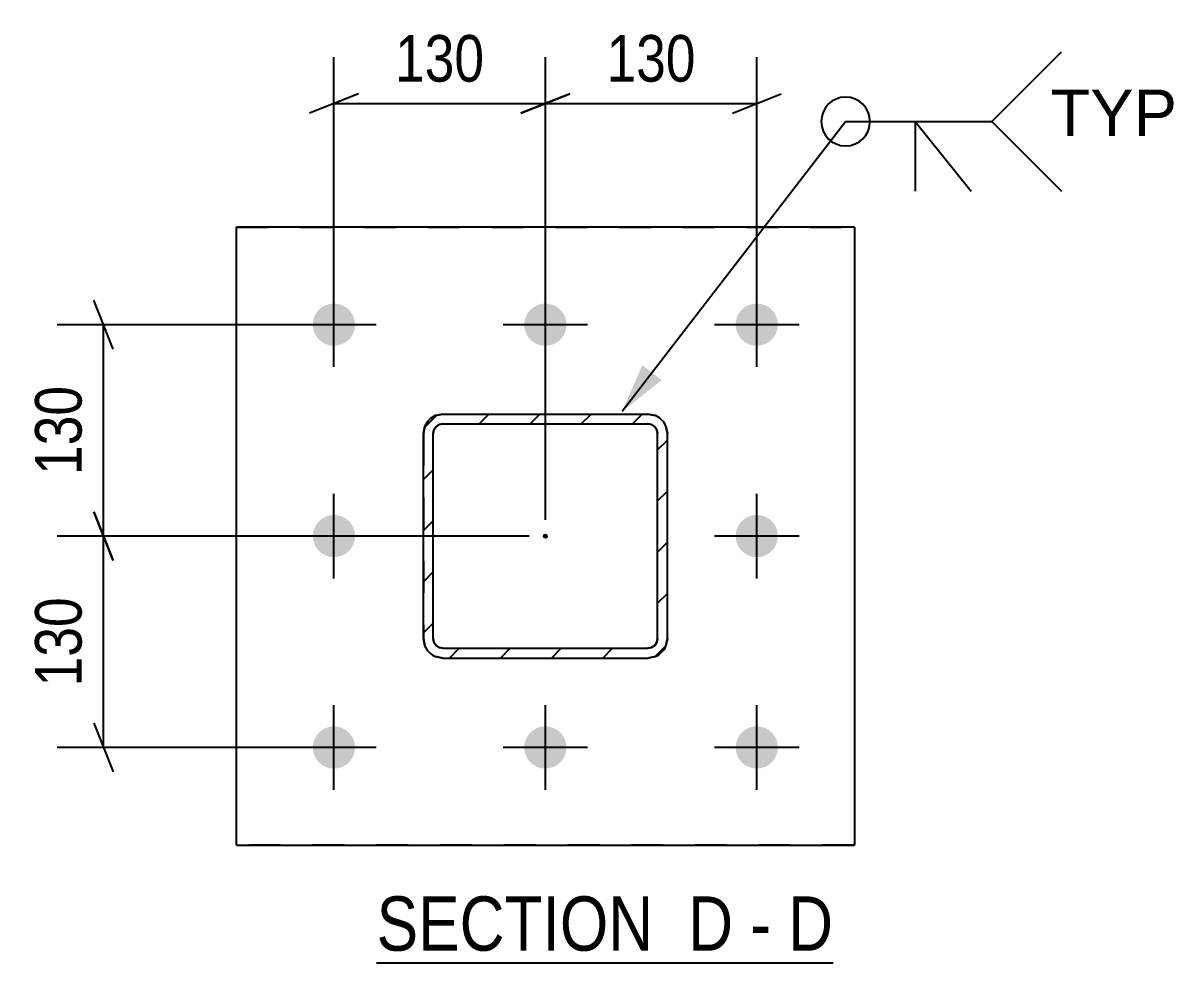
# Model space of a CAD drawing. Header units: millimetres. Extents: x 0 to 1189, y 0 to 841.
# Drawn here: x 126.9 to 197.8, y 206.5 to 264.3 of the extents above; entities that cross this region are included whole.
import ezdxf

# ---------------------------------------------------------------- set-up
doc = ezdxf.new("R2010")
doc.units = ezdxf.units.MM
doc.linetypes.add('DXK_LINE_DOT2', pattern=[3.9198, 1.9599, -1.9599])
doc.linetypes.add('DXK_LINE_DOT3', pattern=[5.9187, 2.979, -0.9799, 0.9799, -0.9799])
doc.styles.add('Arial', font='ARIAL.TTF', dxfattribs={"height": 0.2})
doc.styles.add('Arial Narrow', font='ARIALN.TTF', dxfattribs={"height": 0.2})

# ---------------------------------------------------------------- blocks, each defined once
blk = doc.blocks.new('Unknown-570348649-15 - 54595')
at = {"color": 6, "linetype": 'Continuous'}
blk.add_line((148.636, 206.468), (176.707, 206.468), dxfattribs=at)
at = {"color": 0, "linetype": 'Continuous'}
for points in [[(166.745, 207.218), (166.745, 210.718), (148.636, 210.718), (148.636, 207.218)], [(170.563, 207.218), (170.563, 210.718), (167.795, 210.718), (167.795, 207.218)], [(172.888, 207.218), (172.888, 210.718), (171.613, 210.718), (171.613, 207.218)], [(176.707, 207.218), (176.707, 210.718), (173.938, 210.718), (173.938, 207.218)]]:
    blk.add_wipeout(points, dxfattribs=at)
at = {"color": 7, "linetype": 'Continuous', "style": 'Arial Narrow'}
for s, height, p in [('SECTION ', 3.3405, (148.636, 207.218)), ('D', 3.34, (167.795, 207.218)), ('D', 3.34, (173.938, 207.218)), ('-', 3.34, (171.613, 207.218))]:
    blk.add_text(s, height=height, dxfattribs=at).set_placement(p)
blk = doc.blocks.new('Part-570348649-54611 - 54595')
at = {"linetype": 'Continuous'}
h = blk.add_hatch(dxfattribs=at)
h.set_pattern_fill('', scale=0.7, style=0, pattern_type=0)
h.set_pattern_definition([(45, (165.7709, 225.3102), (-1.57154, 1.57154), [])])
h.paths.add_polyline_path([(165.312, 225.219), (165.771, 225.31), (166.16, 225.57), (166.42, 225.96), (166.512, 226.419), (166.512, 239.019), (166.42, 239.478), (166.16, 239.867), (165.771, 240.128), (165.312, 240.219), (152.712, 240.219), (152.252, 240.128), (151.863, 239.867), (151.603, 239.478), (151.512, 239.019), (151.512, 226.419), (151.603, 225.96), (151.863, 225.57), (152.252, 225.31), (152.712, 225.219)])
h.paths.add_polyline_path([(152.712, 225.819), (152.482, 225.865), (152.287, 225.995), (152.157, 226.189), (152.112, 226.419), (152.112, 239.019), (152.157, 239.248), (152.287, 239.443), (152.482, 239.573), (152.712, 239.619), (165.312, 239.619), (165.541, 239.573), (165.736, 239.443), (165.866, 239.248), (165.912, 239.019), (165.912, 226.419), (165.866, 226.189), (165.736, 225.995), (165.541, 225.865), (165.312, 225.819)])
blk.add_hatch(color=246, dxfattribs=at).paths.add_polyline_path([(159.012, 232.618, -1), (159.012, 232.818, -1)])
at = {"color": 2, "linetype": 'Continuous'}
for p, q in [((152.712, 240.219), (152.252, 240.128)), ((152.712, 240.219), (152.712, 240.218)), ((152.712, 240.219), (165.312, 240.219)), ((165.312, 240.219), (165.312, 240.218)), ((165.771, 240.128), (165.312, 240.219)), ((151.603, 239.478), (151.512, 239.019)), ((152.112, 239.019), (152.157, 239.248)), ((152.157, 239.248), (152.287, 239.443)), ((152.287, 239.443), (152.482, 239.573)), ((152.482, 239.573), (152.712, 239.619)), ((152.712, 239.619), (152.712, 239.618)), ((152.712, 239.619), (165.312, 239.619)), ((165.312, 239.619), (165.312, 239.618)), ((165.312, 239.619), (165.541, 239.573)), ((165.541, 239.573), (165.736, 239.443)), ((165.736, 239.443), (165.866, 239.248)), ((165.866, 239.248), (165.912, 239.019)), ((166.512, 239.019), (166.42, 239.478)), ((151.512, 239.019), (151.512, 239.018)), ((151.512, 226.419), (151.512, 239.019)), ((152.112, 239.019), (152.112, 239.018)), ((152.112, 226.419), (152.112, 239.019)), ((165.912, 239.019), (165.912, 239.018)), ((165.912, 226.419), (165.912, 239.019)), ((166.512, 239.018), (166.512, 239.019)), ((166.512, 226.419), (166.512, 239.019)), ((151.512, 226.418), (151.512, 226.419)), ((151.512, 226.419), (151.603, 225.96)), ((152.112, 226.419), (152.112, 226.418)), ((152.157, 226.189), (152.112, 226.419)), ((165.912, 226.419), (165.866, 226.189)), ((165.912, 226.419), (165.912, 226.418)), ((166.42, 225.96), (166.512, 226.419)), ((166.512, 226.418), (166.512, 226.419)), ((152.287, 225.995), (152.157, 226.189)), ((152.482, 225.865), (152.287, 225.995)), ((152.712, 225.819), (152.482, 225.865)), ((152.712, 225.819), (152.712, 225.818)), ((152.712, 225.819), (165.312, 225.819)), ((165.541, 225.865), (165.312, 225.819)), ((165.312, 225.819), (165.312, 225.818)), ((165.736, 225.995), (165.541, 225.865)), ((165.866, 226.189), (165.736, 225.995)), ((152.252, 225.31), (152.712, 225.219)), ((152.712, 225.219), (152.712, 225.218)), ((152.712, 225.219), (165.312, 225.219)), ((165.312, 225.219), (165.771, 225.31)), ((165.312, 225.219), (165.312, 225.218))]:
    blk.add_line(p, q, dxfattribs=at)
at = {"color": 7, "linetype": 'DXK_LINE_DOT2'}
for p, q in [((152.252, 240.127), (152.712, 240.218)), ((152.712, 240.218), (165.312, 240.218)), ((165.312, 240.218), (165.771, 240.127)), ((151.512, 239.018), (151.603, 239.477)), ((152.157, 239.248), (152.112, 239.018)), ((152.287, 239.442), (152.157, 239.248)), ((152.482, 239.572), (152.287, 239.442)), ((152.712, 239.618), (152.482, 239.572)), ((152.712, 239.618), (165.312, 239.618)), ((165.541, 239.572), (165.312, 239.618)), ((165.736, 239.442), (165.541, 239.572)), ((165.866, 239.248), (165.736, 239.442)), ((165.912, 239.018), (165.866, 239.248)), ((166.42, 239.477), (166.512, 239.018)), ((151.512, 239.018), (151.512, 226.419)), ((152.112, 226.418), (152.112, 239.018)), ((165.912, 226.418), (165.912, 239.018)), ((166.512, 226.419), (166.512, 239.018)), ((151.603, 225.959), (151.512, 226.418)), ((152.112, 226.418), (152.157, 226.188)), ((165.866, 226.188), (165.912, 226.418)), ((166.512, 226.418), (166.42, 225.959)), ((152.157, 226.188), (152.287, 225.994)), ((152.287, 225.994), (152.482, 225.864)), ((152.482, 225.864), (152.712, 225.818)), ((152.712, 225.818), (165.312, 225.818)), ((165.312, 225.818), (165.541, 225.864)), ((165.541, 225.864), (165.736, 225.994)), ((165.736, 225.994), (165.866, 226.188)), ((152.707, 225.219), (152.252, 225.309)), ((152.712, 225.218), (152.707, 225.219)), ((152.712, 225.218), (165.312, 225.218)), ((165.769, 225.309), (165.312, 225.218)), ((165.771, 225.309), (165.769, 225.309))]:
    blk.add_line(p, q, dxfattribs=at)
at = {"color": 7, "linetype": 'DXK_LINE_DOT3'}
blk.add_line((159.012, 232.717), (159.012, 232.719), dxfattribs=at)
at = {"color": 246, "linetype": 'DXK_LINE_DOT2'}
blk.add_line((159.012, 232.717), (159.012, 232.719), dxfattribs=at)
at = {"color": 246, "linetype": 'Continuous'}
blk.add_circle((159.012, 232.718), 0.1, dxfattribs=at)
at = {"color": 2, "linetype": 'Continuous'}
for centre, start, end in [((152.712, 239.019), 112.5, 157.5), ((165.312, 239.019), 22.5, 67.5), ((152.712, 226.419), 202.5, 247.5), ((165.312, 226.419), 292.5, 337.5)]:
    blk.add_arc(centre, 1.2, start, end, dxfattribs=at)
at = {"color": 7, "linetype": 'DXK_LINE_DOT2'}
for centre, start, end in [((152.712, 239.018), 112.5, 157.5), ((165.312, 239.018), 22.5, 67.5), ((152.712, 226.418), 202.5, 247.5), ((165.312, 226.418), 292.5, 337.5)]:
    blk.add_arc(centre, 1.2, start, end, dxfattribs=at)
blk = doc.blocks.new('Part-570348649-54615 - 54595')
at = {"color": 2, "linetype": 'Continuous'}
for p, q in [((178.012, 251.718), (140.012, 251.718)), ((140.012, 251.718), (140.012, 251.718)), ((140.012, 213.718), (140.012, 251.718)), ((178.012, 251.718), (178.012, 251.718)), ((178.012, 251.718), (178.012, 213.718)), ((140.012, 213.718), (178.012, 213.718))]:
    blk.add_line(p, q, dxfattribs=at)
at = {"color": 7, "linetype": 'DXK_LINE_DOT2'}
for p, q in [((140.012, 251.718), (178.012, 251.718)), ((178.012, 213.718), (140.012, 213.718))]:
    blk.add_line(p, q, dxfattribs=at)
blk = doc.blocks.new('Bolt-570348649-54782 - 54595')
at = {"linetype": 'Continuous'}
for points in [[(146.012, 244.418), (145.741, 244.446), (145.483, 244.53), (145.248, 244.666), (145.046, 244.848), (144.886, 245.068), (144.775, 245.316), (144.719, 245.582), (144.719, 245.854), (144.775, 246.12), (144.886, 246.368), (145.046, 246.588), (145.248, 246.77), (145.483, 246.906), (145.741, 246.989), (146.012, 247.018), (146.282, 246.989), (146.54, 246.906), (146.776, 246.77), (146.978, 246.588), (147.137, 246.368), (147.248, 246.12), (147.305, 245.854), (147.305, 245.582), (147.248, 245.316), (147.137, 245.068), (146.978, 244.848), (146.776, 244.666), (146.54, 244.53), (146.282, 244.446)], [(159.012, 244.418), (158.741, 244.446), (158.483, 244.53), (158.248, 244.666), (158.046, 244.848), (157.886, 245.068), (157.775, 245.316), (157.719, 245.582), (157.719, 245.854), (157.775, 246.12), (157.886, 246.368), (158.046, 246.588), (158.248, 246.77), (158.483, 246.906), (158.741, 246.989), (159.012, 247.018), (159.282, 246.989), (159.54, 246.906), (159.776, 246.77), (159.978, 246.588), (160.137, 246.368), (160.248, 246.12), (160.305, 245.854), (160.305, 245.582), (160.248, 245.316), (160.137, 245.068), (159.978, 244.848), (159.776, 244.666), (159.54, 244.53), (159.282, 244.446)], [(172.012, 244.418), (171.741, 244.446), (171.483, 244.53), (171.248, 244.666), (171.046, 244.848), (170.886, 245.068), (170.775, 245.316), (170.719, 245.582), (170.719, 245.854), (170.775, 246.12), (170.886, 246.368), (171.046, 246.588), (171.248, 246.77), (171.483, 246.906), (171.741, 246.989), (172.012, 247.018), (172.282, 246.989), (172.54, 246.906), (172.776, 246.77), (172.978, 246.588), (173.137, 246.368), (173.248, 246.12), (173.305, 245.854), (173.305, 245.582), (173.248, 245.316), (173.137, 245.068), (172.978, 244.848), (172.776, 244.666), (172.54, 244.53), (172.282, 244.446)], [(146.012, 231.418), (145.741, 231.446), (145.483, 231.53), (145.248, 231.666), (145.046, 231.848), (144.886, 232.068), (144.775, 232.316), (144.719, 232.582), (144.719, 232.854), (144.775, 233.12), (144.886, 233.368), (145.046, 233.588), (145.248, 233.77), (145.483, 233.906), (145.741, 233.989), (146.012, 234.018), (146.282, 233.989), (146.54, 233.906), (146.776, 233.77), (146.978, 233.588), (147.137, 233.368), (147.248, 233.12), (147.305, 232.854), (147.305, 232.582), (147.248, 232.316), (147.137, 232.068), (146.978, 231.848), (146.776, 231.666), (146.54, 231.53), (146.282, 231.446)], [(172.012, 231.418), (171.741, 231.446), (171.483, 231.53), (171.248, 231.666), (171.046, 231.848), (170.886, 232.068), (170.775, 232.316), (170.719, 232.582), (170.719, 232.854), (170.775, 233.12), (170.886, 233.368), (171.046, 233.588), (171.248, 233.77), (171.483, 233.906), (171.741, 233.989), (172.012, 234.018), (172.282, 233.989), (172.54, 233.906), (172.776, 233.77), (172.978, 233.588), (173.137, 233.368), (173.248, 233.12), (173.305, 232.854), (173.305, 232.582), (173.248, 232.316), (173.137, 232.068), (172.978, 231.848), (172.776, 231.666), (172.54, 231.53), (172.282, 231.446)], [(146.012, 218.418), (145.741, 218.446), (145.483, 218.53), (145.248, 218.666), (145.046, 218.848), (144.886, 219.068), (144.775, 219.316), (144.719, 219.582), (144.719, 219.854), (144.775, 220.12), (144.886, 220.368), (145.046, 220.588), (145.248, 220.77), (145.483, 220.906), (145.741, 220.989), (146.012, 221.018), (146.282, 220.989), (146.54, 220.906), (146.776, 220.77), (146.978, 220.588), (147.137, 220.368), (147.248, 220.12), (147.305, 219.854), (147.305, 219.582), (147.248, 219.316), (147.137, 219.068), (146.978, 218.848), (146.776, 218.666), (146.54, 218.53), (146.282, 218.446)], [(159.012, 218.418), (158.741, 218.446), (158.483, 218.53), (158.248, 218.666), (158.046, 218.848), (157.886, 219.068), (157.775, 219.316), (157.719, 219.582), (157.719, 219.854), (157.775, 220.12), (157.886, 220.368), (158.046, 220.588), (158.248, 220.77), (158.483, 220.906), (158.741, 220.989), (159.012, 221.018), (159.282, 220.989), (159.54, 220.906), (159.776, 220.77), (159.978, 220.588), (160.137, 220.368), (160.248, 220.12), (160.305, 219.854), (160.305, 219.582), (160.248, 219.316), (160.137, 219.068), (159.978, 218.848), (159.776, 218.666), (159.54, 218.53), (159.282, 218.446)], [(172.012, 218.418), (171.741, 218.446), (171.483, 218.53), (171.248, 218.666), (171.046, 218.848), (170.886, 219.068), (170.775, 219.316), (170.719, 219.582), (170.719, 219.854), (170.775, 220.12), (170.886, 220.368), (171.046, 220.588), (171.248, 220.77), (171.483, 220.906), (171.741, 220.989), (172.012, 221.018), (172.282, 220.989), (172.54, 220.906), (172.776, 220.77), (172.978, 220.588), (173.137, 220.368), (173.248, 220.12), (173.305, 219.854), (173.305, 219.582), (173.248, 219.316), (173.137, 219.068), (172.978, 218.848), (172.776, 218.666), (172.54, 218.53), (172.282, 218.446)]]:
    blk.add_hatch(color=1, dxfattribs=at).paths.add_polyline_path(points)
at = {"color": 1, "linetype": 'Continuous'}
for p, q in [((146.012, 243.118), (146.012, 248.318)), ((159.012, 243.118), (159.012, 248.318)), ((172.012, 243.118), (172.012, 248.318)), ((148.612, 245.718), (143.412, 245.718)), ((161.612, 245.718), (156.412, 245.718)), ((174.612, 245.718), (169.412, 245.718)), ((146.012, 230.118), (146.012, 235.318)), ((172.012, 230.118), (172.012, 235.318)), ((148.612, 232.718), (143.412, 232.718)), ((174.612, 232.718), (169.412, 232.718)), ((146.012, 217.118), (146.012, 222.318)), ((159.012, 217.118), (159.012, 222.318)), ((172.012, 217.118), (172.012, 222.318)), ((148.612, 219.718), (143.412, 219.718)), ((161.612, 219.718), (156.412, 219.718)), ((174.612, 219.718), (169.412, 219.718))]:
    blk.add_line(p, q, dxfattribs=at)
blk = doc.blocks.new('StraightDimension-570348649-58596 - 54595')
at = {"color": 7, "linetype": 'Continuous'}
for p, q in [((159.012, 233.718), (159.012, 262.165)), ((172.012, 246.718), (172.012, 262.165)), ((160.512, 259.915), (157.512, 258.715)), ((170.512, 258.715), (173.512, 259.915)), ((159.012, 259.315), (172.012, 259.315))]:
    blk.add_line(p, q, dxfattribs=at)
at = {"color": 0}
blk.add_wipeout([(168.854, 260.065), (168.854, 264.265), (162.169, 264.265), (162.169, 260.065)], dxfattribs=at)
at = {"color": 3, "style": 'Arial Narrow'}
blk.add_text('130', height=2.8633, dxfattribs=at).set_placement((162.769, 260.665))
blk = doc.blocks.new('StraightDimension-570348649-58597 - 54595')
at = {"color": 7, "linetype": 'Continuous'}
for p, q in [((146.012, 246.718), (146.012, 262.165)), ((159.012, 233.718), (159.012, 262.165)), ((147.512, 259.915), (144.512, 258.715)), ((157.512, 258.715), (160.512, 259.915)), ((146.012, 259.315), (159.012, 259.315))]:
    blk.add_line(p, q, dxfattribs=at)
at = {"color": 0}
blk.add_wipeout([(155.854, 260.065), (155.854, 264.265), (149.169, 264.265), (149.169, 260.065)], dxfattribs=at)
at = {"color": 3, "style": 'Arial Narrow'}
blk.add_text('130', height=2.8633, dxfattribs=at).set_placement((149.769, 260.665))
blk = doc.blocks.new('StraightDimension-570348649-58613 - 54595')
at = {"color": 7, "linetype": 'Continuous'}
for p, q in [((132.444, 244.218), (131.244, 247.218)), ((145.012, 245.718), (128.994, 245.718)), ((131.844, 232.718), (131.844, 245.718)), ((131.244, 234.218), (132.444, 231.218)), ((158.012, 232.718), (128.994, 232.718))]:
    blk.add_line(p, q, dxfattribs=at)
at = {"color": 0}
blk.add_wipeout([(131.094, 242.56), (126.894, 242.56), (126.894, 235.876), (131.094, 235.876)], dxfattribs=at)
at = {"color": 3, "style": 'Arial Narrow'}
blk.add_text('130', height=2.8633, rotation=90.00021, dxfattribs=at).set_placement((130.494, 236.476))
blk = doc.blocks.new('StraightDimension-570348649-58614 - 54595')
at = {"color": 7, "linetype": 'Continuous'}
for p, q in [((132.444, 231.218), (131.244, 234.218)), ((158.012, 232.718), (128.994, 232.718)), ((131.844, 219.718), (131.844, 232.718)), ((131.244, 221.218), (132.444, 218.218)), ((145.012, 219.718), (128.994, 219.718))]:
    blk.add_line(p, q, dxfattribs=at)
at = {"color": 0}
blk.add_wipeout([(131.094, 229.56), (126.894, 229.56), (126.894, 222.876), (131.094, 222.876)], dxfattribs=at)
at = {"color": 3, "style": 'Arial Narrow'}
blk.add_text('130', height=2.8633, rotation=90.00021, dxfattribs=at).set_placement((130.494, 223.476))
blk = doc.blocks.new('WeldMark-570348649-58689 - 54595')
at = {"linetype": 'Continuous'}
blk.add_hatch(color=30, dxfattribs=at).paths.add_polyline_path([(166.164, 242.307), (163.739, 240.389), (164.976, 243.223)])
at = {"color": 30, "linetype": 'Continuous'}
for p, q in [((163.739, 240.389), (177.473, 258.211)), ((177.473, 258.211), (186.473, 258.211))]:
    blk.add_line(p, q, dxfattribs=at)
at = {"color": 3, "linetype": 'Continuous'}
for q in [(185.187, 253.925), (181.759, 253.925)]:
    blk.add_line((181.759, 258.211), q, dxfattribs=at)
for start, end in [(90, 270), (270, 90)]:
    blk.add_arc((177.473, 258.211), 1.5, start, end, dxfattribs=at)
at = {"color": 0, "linetype": 'Continuous'}
blk.add_wipeout([(197.849, 257.311), (197.849, 260.311), (190.073, 260.311), (190.073, 257.311)], dxfattribs=at)
blk.add_wipeout([(197.849, 257.311), (197.849, 260.311), (190.073, 260.311), (190.073, 257.311)], dxfattribs=at)
at = {"color": 3, "linetype": 'Continuous'}
for q in [(190.759, 262.496), (190.759, 253.925)]:
    blk.add_line((186.473, 258.211), q, dxfattribs=at)
at = {"color": 3, "linetype": 'Continuous', "style": 'Arial'}
blk.add_text('TYP', height=2.8652, dxfattribs=at).set_placement((190.073, 257.311))

msp = doc.modelspace()

# ---------------------------------------------------------------- block references
for name in ['Part-570348649-54615 - 54595', 'Bolt-570348649-54782 - 54595', 'Part-570348649-54611 - 54595', 'Unknown-570348649-15 - 54595']:
    msp.add_blockref(name, (0, 0))

# ---------------------------------------------------------------- next in the draw order: block references
msp.add_blockref('StraightDimension-570348649-58596 - 54595', (0, 0))

# ---------------------------------------------------------------- next in the draw order: block references
for name in ['StraightDimension-570348649-58597 - 54595', 'WeldMark-570348649-58689 - 54595']:
    msp.add_blockref(name, (0, 0))

# ---------------------------------------------------------------- next in the draw order: block references
msp.add_blockref('StraightDimension-570348649-58613 - 54595', (0, 0))

# ---------------------------------------------------------------- next in the draw order: block references
msp.add_blockref('StraightDimension-570348649-58614 - 54595', (0, 0))

doc.saveas('drawing.dxf')
